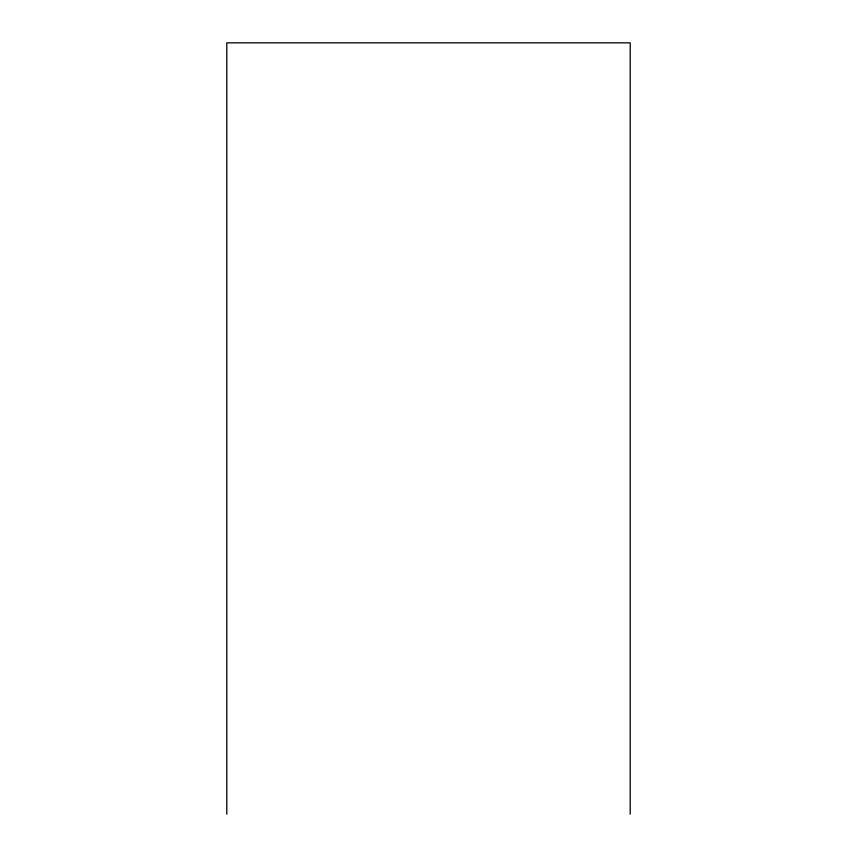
<?xml version="1.0" encoding="UTF-8"?>
<svg xmlns="http://www.w3.org/2000/svg" width="857" height="857" viewBox="0 0 857 857"><rect width="100%" height="100%" fill="white"/><g stroke="black" fill="none" stroke-linecap="round" stroke-linejoin="round"><path stroke-width="1.29" d="M630.206 814.15L630.206 42.85L226.794 42.85L226.794 814.15"/></g></svg>
